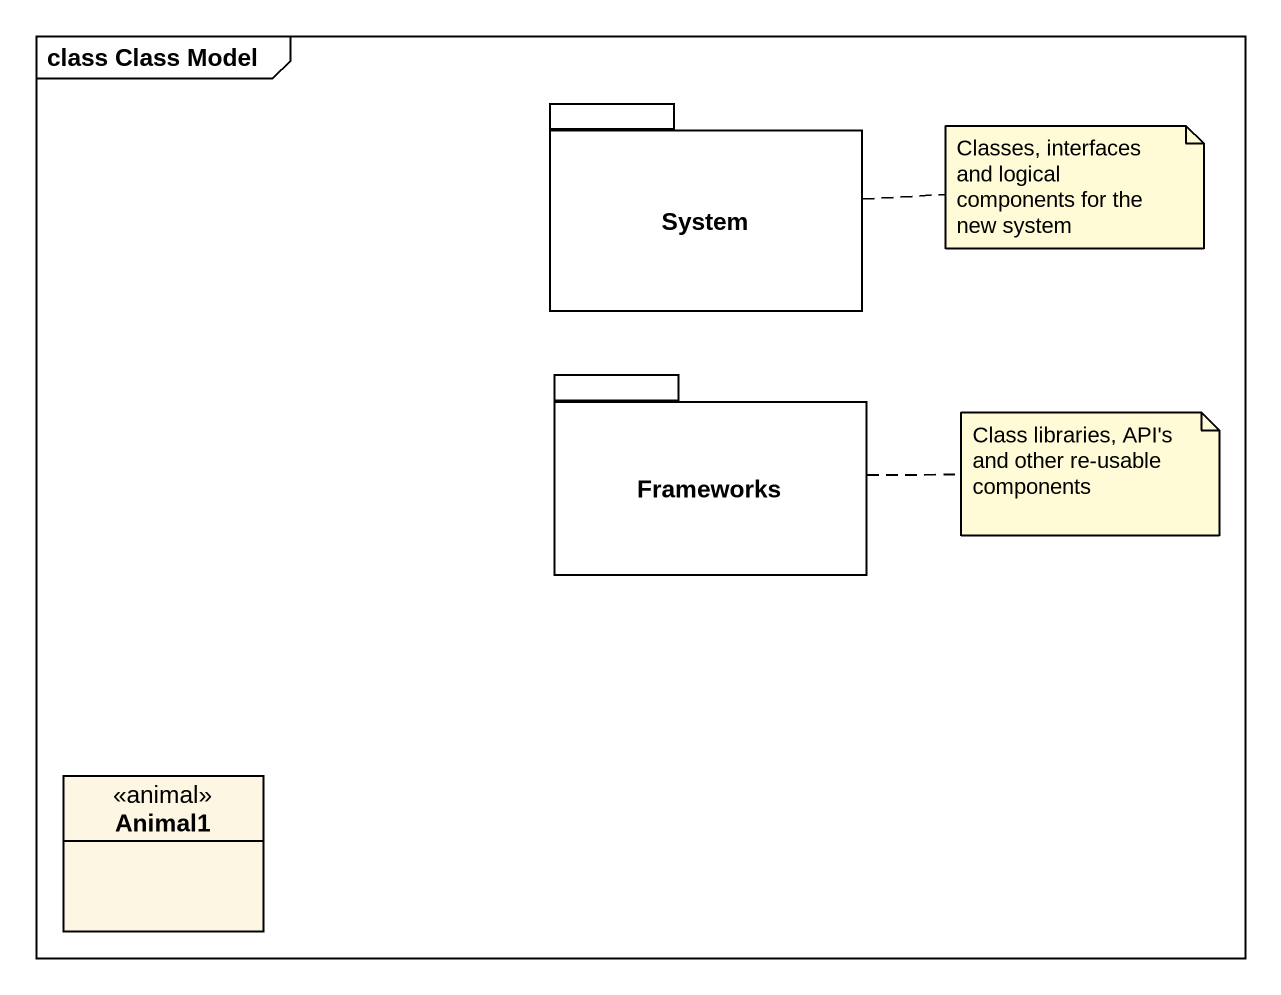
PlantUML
@startuml
mainframe class Class Model
hide circle
hide empty members
package System {
}
package Frameworks {
}
class Animal1 <<animal>>
note right of System : Classes, interfaces and logical components for the new system
note right of Frameworks : Class libraries, API's and other re-usable components
@enduml
